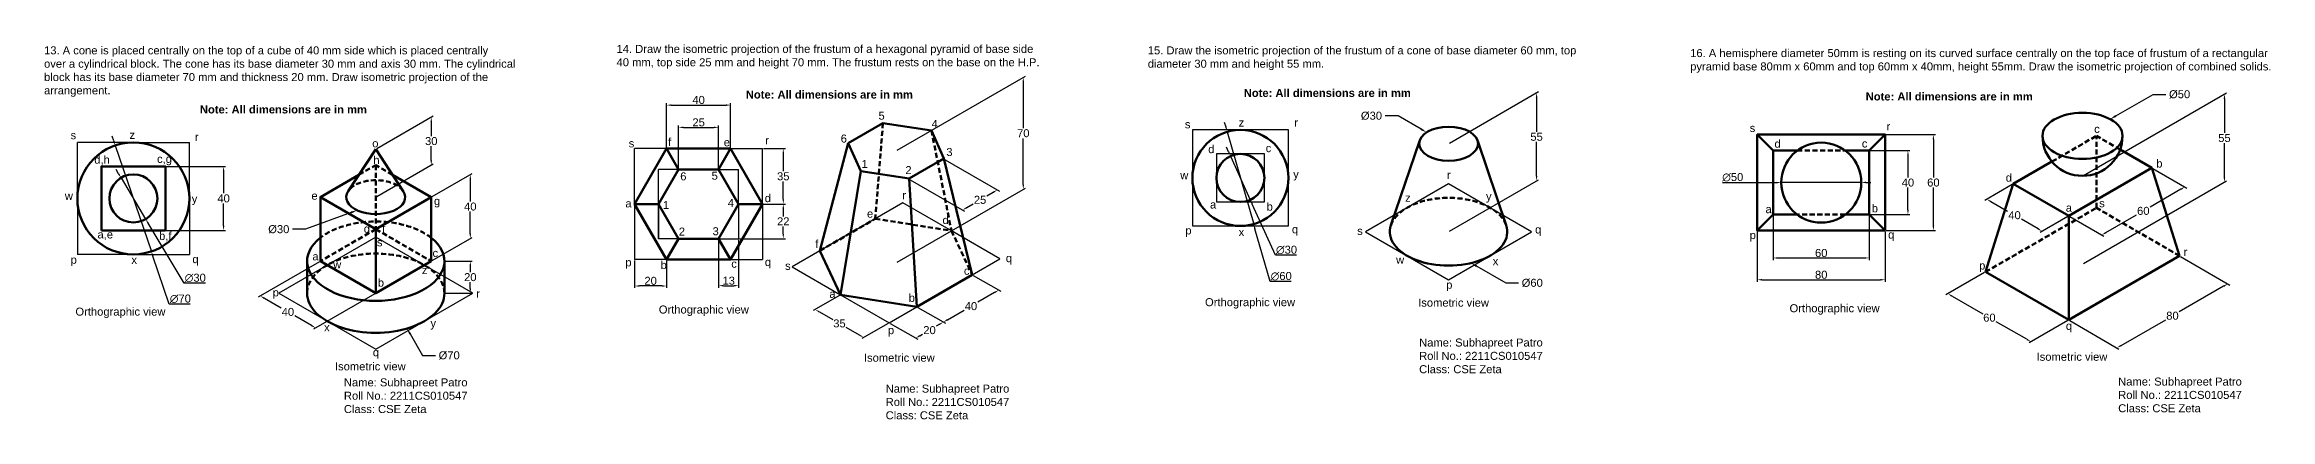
# Model space of a CAD drawing. Header units: millimetres. Extents: x 41 to 5475, y -81 to 189.
# Drawn here: x 4084 to 5475, y -46 to 189 of the extents above; entities that cross this region are included whole.
import ezdxf
from ezdxf import colors
from ezdxf.entities.mleader import LeaderData, LeaderLine
from ezdxf.math import Vec2, Vec3

# ---------------------------------------------------------------- set-up
doc = ezdxf.new("R2010")
doc.units = ezdxf.units.MM
doc.linetypes.add('HIDDEN2', pattern=[4.7625, 3.175, -1.5875])
doc.styles.get("Standard").update_dxf_attribs({"font": 'arial.ttf'})
doc.dimstyles.new('ISO-25', dxfattribs={"dimtxt": 5, "dimasz": 3, "dimexe": 1.25, "dimexo": 0.625, "dimtad": 1, "dimtih": 1, "dimtoh": 1, "dimdec": 0, "dimtxsty": 'Standard', "dimcen": 2.5, "dimadec": 0, "dimazin": 0, "dimtfac": 1, "dimtdec": 0, "dimtmove": 0, "dimatfit": 3, "dimfxl": 1, "dimarcsym": 0})

# ---------------------------------------------------------------- blocks, each defined once
blk = doc.blocks.new('*D85')
at = {"color": 0, "lineweight": -2, "transparency": 16777216}
for p, q in [((4159.8, 112.4), (4196.9, 112.4)), ((4195.6, 109.4), (4195.6, 95.6)), ((4195.6, 75.4), (4195.6, 89.2)), ((4159.8, 72.4), (4196.9, 72.4))]:
    blk.add_line(p, q, dxfattribs=at)
at = {"color": 0, "transparency": 16777216}
for points in [[(4195.1, 109.4), (4196.1, 109.4), (4195.6, 112.4)], [(4195.1, 75.4), (4196.1, 75.4), (4195.6, 72.4)]]:
    blk.add_solid(points, dxfattribs=at)
at = {"layer": 'Defpoints', "color": 0, "transparency": 16777216}
for p in [(4159.2, 112.4), (4159.2, 72.4), (4195.6, 72.4)]:
    blk.add_point(p, dxfattribs=at)
at = {"color": 0, "transparency": 16777216, "insert": (4195.6, 92.4), "char_height": 5, "attachment_point": 5}
blk.add_mtext('40', dxfattribs=at)
blk = doc.blocks.new('*D86')
at = {"color": 0, "lineweight": -2, "transparency": 16777216}
for p, q in [((4127, 128.4), (4126, 131.2)), ((4127.9, 125.5), (4150.5, 59.3)), ((4161.6, 26.4), (4151.4, 56.4)), ((4174.8, 26.4), (4161.6, 26.4))]:
    blk.add_line(p, q, dxfattribs=at)
at = {"color": 0, "transparency": 16777216}
for points in [[(4127.4, 128.5), (4126.5, 128.2), (4127.9, 125.5)], [(4151.9, 56.6), (4151, 56.3), (4150.5, 59.3)]]:
    blk.add_solid(points, dxfattribs=at)
at = {"layer": 'Defpoints', "color": 0, "transparency": 16777216}
for p in [(4127.9, 125.5), (4150.5, 59.3)]:
    blk.add_point(p, dxfattribs=at)
at = {"color": 0, "transparency": 16777216, "insert": (4168.6, 29.7), "char_height": 5, "attachment_point": 5}
blk.add_mtext('∅70', dxfattribs=at)
blk = doc.blocks.new('*D87')
at = {"color": 0, "lineweight": -2, "transparency": 16777216}
for p, q in [((4129.9, 107.8), (4128.4, 110.4)), ((4131.5, 105.3), (4146.9, 79.5)), ((4171, 39.4), (4148.5, 77)), ((4184.2, 39.4), (4171, 39.4))]:
    blk.add_line(p, q, dxfattribs=at)
at = {"color": 0, "transparency": 16777216}
for points in [[(4130.4, 108.1), (4129.5, 107.6), (4131.5, 105.3)], [(4148.9, 77.2), (4148, 76.7), (4146.9, 79.5)]]:
    blk.add_solid(points, dxfattribs=at)
at = {"layer": 'Defpoints', "color": 0, "transparency": 16777216}
for p in [(4131.5, 105.3), (4146.9, 79.5)]:
    blk.add_point(p, dxfattribs=at)
at = {"color": 0, "transparency": 16777216, "insert": (4177.9, 42.7), "char_height": 5, "attachment_point": 5}
blk.add_mtext('∅30', dxfattribs=at)
blk = doc.blocks.new('*D88')
at = {"color": 0, "lineweight": -2, "transparency": 16777216}
for p, q in [((4334.2, 53.2), (4351, 53.2)), ((4349.8, 50.2), (4349.8, 46.4)), ((4334.2, 33.2), (4351, 33.2)), ((4349.8, 36.2), (4349.8, 40.1))]:
    blk.add_line(p, q, dxfattribs=at)
at = {"color": 0, "transparency": 16777216}
for points in [[(4349.3, 50.2), (4350.3, 50.2), (4349.8, 53.2)], [(4349.3, 36.2), (4350.3, 36.2), (4349.8, 33.2)]]:
    blk.add_solid(points, dxfattribs=at)
at = {"layer": 'Defpoints', "color": 0, "transparency": 16777216}
for p in [(4333.6, 53.2), (4333.6, 33.2), (4349.8, 33.2)]:
    blk.add_point(p, dxfattribs=at)
at = {"color": 0, "transparency": 16777216, "insert": (4349.8, 43.2), "char_height": 5, "attachment_point": 5}
blk.add_mtext('20', dxfattribs=at)
blk = doc.blocks.new('*D89')
at = {"color": 0, "lineweight": -2, "transparency": 16777216}
for p, q in [((4326, 93.6), (4351, 108)), ((4349.8, 104.3), (4349.8, 90.5)), ((4349.8, 70.3), (4349.8, 84.2)), ((4326, 53.6), (4351, 68))]:
    blk.add_line(p, q, dxfattribs=at)
at = {"color": 0, "transparency": 16777216}
for points in [[(4349.3, 104.3), (4350.3, 104.3), (4349.8, 107.3)], [(4349.3, 70.3), (4350.3, 70.3), (4349.8, 67.3)]]:
    blk.add_solid(points, dxfattribs=at)
at = {"layer": 'Defpoints', "color": 0, "transparency": 16777216}
for p in [(4325.4, 93.2), (4349.8, 67.3), (4325.4, 53.2)]:
    blk.add_point(p, dxfattribs=at)
at = {"color": 0, "transparency": 16777216, "insert": (4349.8, 87.3), "char_height": 5, "attachment_point": 5}
blk.add_mtext('40', dxfattribs=at)
blk = doc.blocks.new('*D90')
at = {"color": 0, "lineweight": -2, "transparency": 16777216}
for p, q in [((4255.5, 52.9), (4217.2, 30.8)), ((4221.1, 30), (4231.5, 24)), ((4290.1, 32.9), (4251.9, 10.8)), ((4250.5, 13), (4240.1, 19))]:
    blk.add_line(p, q, dxfattribs=at)
at = {"color": 0, "transparency": 16777216}
for points in [[(4221.3, 30.5), (4220.8, 29.6), (4218.5, 31.5)], [(4250.8, 13.5), (4250.3, 12.6), (4253.1, 11.5)]]:
    blk.add_solid(points, dxfattribs=at)
at = {"layer": 'Defpoints', "color": 0, "transparency": 16777216}
for p in [(4256.1, 53.2), (4290.7, 33.2), (4253.1, 11.5)]:
    blk.add_point(p, dxfattribs=at)
at = {"color": 0, "transparency": 16777216, "insert": (4235.8, 21.5), "char_height": 5, "attachment_point": 5}
blk.add_mtext('40', dxfattribs=at)
blk = doc.blocks.new('*D91')
at = {"color": 0, "lineweight": -2, "transparency": 16777216}
for p, q in [((4291.3, 123.6), (4326.6, 144)), ((4325.4, 140.2), (4325.4, 131.4)), ((4291.3, 93.6), (4326.6, 114)), ((4325.4, 116.2), (4325.4, 125.1))]:
    blk.add_line(p, q, dxfattribs=at)
at = {"color": 0, "transparency": 16777216}
for points in [[(4324.9, 140.2), (4325.9, 140.2), (4325.4, 143.2)], [(4324.9, 116.2), (4325.9, 116.2), (4325.4, 113.2)]]:
    blk.add_solid(points, dxfattribs=at)
at = {"layer": 'Defpoints', "color": 0, "transparency": 16777216}
for p in [(4290.7, 123.2), (4325.4, 113.2), (4290.7, 93.2)]:
    blk.add_point(p, dxfattribs=at)
at = {"color": 0, "transparency": 16777216, "insert": (4325.4, 128.2), "char_height": 5, "attachment_point": 5}
blk.add_mtext('30', dxfattribs=at)
blk = doc.blocks.new('*D92')
at = {"color": 0, "lineweight": -2, "transparency": 16777216}
for p, q in [((4518.1, 88.9), (4546.7, 88.9)), ((4545.4, 85.9), (4545.4, 81.2)), ((4545.4, 70.2), (4545.4, 74.9)), ((4518.1, 67.2), (4546.7, 67.2))]:
    blk.add_line(p, q, dxfattribs=at)
at = {"color": 0, "transparency": 16777216}
for points in [[(4544.9, 85.9), (4545.9, 85.9), (4545.4, 88.9)], [(4544.9, 70.2), (4545.9, 70.2), (4545.4, 67.2)]]:
    blk.add_solid(points, dxfattribs=at)
at = {"layer": 'Defpoints', "color": 0, "transparency": 16777216}
for p in [(4517.5, 88.9), (4545.4, 88.9), (4517.5, 67.2)]:
    blk.add_point(p, dxfattribs=at)
at = {"color": 0, "transparency": 16777216, "insert": (4545.4, 78.1), "char_height": 5, "attachment_point": 5}
blk.add_mtext('22', dxfattribs=at)
blk = doc.blocks.new('*D93')
at = {"color": 0, "lineweight": -2, "transparency": 16777216}
for p, q in [((4480, 111.2), (4480, 138)), ((4483, 136.8), (4502, 136.8)), ((4505, 111.2), (4505, 138))]:
    blk.add_line(p, q, dxfattribs=at)
at = {"color": 0, "transparency": 16777216}
for points in [[(4483, 137.3), (4483, 136.3), (4480, 136.8)], [(4502, 137.3), (4502, 136.3), (4505, 136.8)]]:
    blk.add_solid(points, dxfattribs=at)
at = {"layer": 'Defpoints', "color": 0, "transparency": 16777216}
for p in [(4505, 136.8), (4480, 110.5), (4505, 110.5)]:
    blk.add_point(p, dxfattribs=at)
at = {"color": 0, "transparency": 16777216, "insert": (4492.5, 139.9), "char_height": 5, "attachment_point": 5}
blk.add_mtext('25', dxfattribs=at)
blk = doc.blocks.new('*D94')
at = {"color": 0, "lineweight": -2, "transparency": 16777216}
for p, q in [((4472.5, 124.1), (4472.5, 151.9)), ((4475.5, 150.7), (4509.5, 150.7)), ((4512.5, 124.1), (4512.5, 151.9))]:
    blk.add_line(p, q, dxfattribs=at)
at = {"color": 0, "transparency": 16777216}
for points in [[(4475.5, 151.2), (4475.5, 150.2), (4472.5, 150.7)], [(4509.5, 151.2), (4509.5, 150.2), (4512.5, 150.7)]]:
    blk.add_solid(points, dxfattribs=at)
at = {"layer": 'Defpoints', "color": 0, "transparency": 16777216}
for p in [(4512.5, 150.7), (4472.5, 123.5), (4512.5, 123.5)]:
    blk.add_point(p, dxfattribs=at)
at = {"color": 0, "transparency": 16777216, "insert": (4492.5, 153.9), "char_height": 5, "attachment_point": 5}
blk.add_mtext('40', dxfattribs=at)
blk = doc.blocks.new('*D95')
at = {"color": 0, "lineweight": -2, "transparency": 16777216}
for p, q in [((4505, 66.6), (4505, 36.6)), ((4517.5, 66.6), (4517.5, 36.6)), ((4508, 37.9), (4514.5, 37.9))]:
    blk.add_line(p, q, dxfattribs=at)
at = {"color": 0, "transparency": 16777216}
for points in [[(4508, 38.4), (4508, 37.4), (4505, 37.9)], [(4514.5, 38.4), (4514.5, 37.4), (4517.5, 37.9)]]:
    blk.add_solid(points, dxfattribs=at)
at = {"layer": 'Defpoints', "color": 0, "transparency": 16777216}
for p in [(4505, 67.2), (4517.5, 67.2), (4517.5, 37.9)]:
    blk.add_point(p, dxfattribs=at)
at = {"color": 0, "transparency": 16777216, "insert": (4511.3, 41), "char_height": 5, "attachment_point": 5}
blk.add_mtext('13', dxfattribs=at)
blk = doc.blocks.new('*D96')
at = {"color": 0, "lineweight": -2, "transparency": 16777216}
for p, q in [((4452.5, 53.6), (4452.5, 36.5)), ((4472.5, 53.6), (4472.5, 36.5)), ((4469.5, 37.7), (4455.5, 37.7))]:
    blk.add_line(p, q, dxfattribs=at)
at = {"color": 0, "transparency": 16777216}
for points in [[(4455.5, 38.2), (4455.5, 37.2), (4452.5, 37.7)], [(4469.5, 38.2), (4469.5, 37.2), (4472.5, 37.7)]]:
    blk.add_solid(points, dxfattribs=at)
at = {"layer": 'Defpoints', "color": 0, "transparency": 16777216}
for p in [(4452.5, 54.2), (4472.5, 54.2), (4452.5, 37.7)]:
    blk.add_point(p, dxfattribs=at)
at = {"color": 0, "transparency": 16777216, "insert": (4462.5, 40.9), "char_height": 5, "attachment_point": 5}
blk.add_mtext('20', dxfattribs=at)
blk = doc.blocks.new('*D97')
at = {"color": 0, "lineweight": -2, "transparency": 16777216}
for p, q in [((4533.1, 123.5), (4546.7, 123.5)), ((4545.4, 120.5), (4545.4, 109.4)), ((4545.4, 91.9), (4545.4, 103)), ((4533.1, 88.9), (4546.7, 88.9))]:
    blk.add_line(p, q, dxfattribs=at)
at = {"color": 0, "transparency": 16777216}
for points in [[(4544.9, 120.5), (4545.9, 120.5), (4545.4, 123.5)], [(4544.9, 91.9), (4545.9, 91.9), (4545.4, 88.9)]]:
    blk.add_solid(points, dxfattribs=at)
at = {"layer": 'Defpoints', "color": 0, "transparency": 16777216}
for p in [(4532.5, 123.5), (4545.4, 123.5), (4532.5, 88.9)]:
    blk.add_point(p, dxfattribs=at)
at = {"color": 0, "transparency": 16777216, "insert": (4545.4, 106.2), "char_height": 5, "attachment_point": 5}
blk.add_mtext('35', dxfattribs=at)
blk = doc.blocks.new('*D98')
at = {"color": 0, "lineweight": -2, "transparency": 16777216}
for p, q in [((4612.2, 14.3), (4629.4, 4.4)), ((4629.5, 24.3), (4646.7, 14.4)), ((4630.7, 6.6), (4632.5, 7.7)), ((4642.8, 13.6), (4641, 12.6))]:
    blk.add_line(p, q, dxfattribs=at)
at = {"color": 0, "transparency": 16777216}
for points in [[(4642.6, 14.1), (4643.1, 13.2), (4645.4, 15.1)], [(4630.5, 7.1), (4631, 6.2), (4628.1, 5.1)]]:
    blk.add_solid(points, dxfattribs=at)
at = {"layer": 'Defpoints', "color": 0, "transparency": 16777216}
for p in [(4611.6, 14.7), (4628.9, 24.7), (4645.4, 15.1)]:
    blk.add_point(p, dxfattribs=at)
at = {"color": 0, "transparency": 16777216, "insert": (4636.8, 10.1), "char_height": 5, "attachment_point": 5}
blk.add_mtext('20', dxfattribs=at)
blk = doc.blocks.new('*D99')
at = {"color": 0, "lineweight": -2, "transparency": 16777216}
for p, q in [((4664.1, 44.3), (4681.3, 34.4)), ((4677.5, 33.6), (4667, 27.6)), ((4629.5, 24.3), (4646.7, 14.4)), ((4648, 16.6), (4658.4, 22.6))]:
    blk.add_line(p, q, dxfattribs=at)
at = {"color": 0, "transparency": 16777216}
for points in [[(4677.2, 34.1), (4677.7, 33.2), (4680.1, 35.1)], [(4647.8, 17.1), (4648.3, 16.2), (4645.4, 15.1)]]:
    blk.add_solid(points, dxfattribs=at)
at = {"layer": 'Defpoints', "color": 0, "transparency": 16777216}
for p in [(4663.5, 44.7), (4680.1, 35.1), (4628.9, 24.7)]:
    blk.add_point(p, dxfattribs=at)
at = {"color": 0, "transparency": 16777216, "insert": (4662.7, 25.1), "char_height": 5, "attachment_point": 5}
blk.add_mtext('40', dxfattribs=at)
blk = doc.blocks.new('*D100')
at = {"color": 0, "lineweight": -2, "transparency": 16777216}
for p, q in [((4580.6, 31.8), (4564.1, 22.3)), ((4568, 21.5), (4576.3, 16.7)), ((4610.9, 14.3), (4594.4, 4.8)), ((4593.1, 7), (4584.8, 11.8))]:
    blk.add_line(p, q, dxfattribs=at)
at = {"color": 0, "transparency": 16777216}
for points in [[(4568.2, 21.9), (4567.7, 21.1), (4565.4, 23)], [(4593.3, 7.4), (4592.8, 6.6), (4595.7, 5.5)]]:
    blk.add_solid(points, dxfattribs=at)
at = {"layer": 'Defpoints', "color": 0, "transparency": 16777216}
for p in [(4581.2, 32.2), (4611.6, 14.7), (4595.7, 5.5)]:
    blk.add_point(p, dxfattribs=at)
at = {"color": 0, "transparency": 16777216, "insert": (4580.5, 14.3), "char_height": 5, "attachment_point": 5}
blk.add_mtext('35', dxfattribs=at)
blk = doc.blocks.new('*D101')
at = {"color": 0, "lineweight": -2, "transparency": 16777216}
for p, q in [((4646.5, 116.6), (4680.5, 97)), ((4624.8, 104.1), (4658.7, 84.5)), ((4660.1, 86.7), (4664.1, 89)), ((4676.6, 96.2), (4672.6, 93.9))]:
    blk.add_line(p, q, dxfattribs=at)
at = {"color": 0, "transparency": 16777216}
for points in [[(4676.4, 96.7), (4676.9, 95.8), (4679.2, 97.7)], [(4659.8, 87.1), (4660.3, 86.2), (4657.5, 85.2)]]:
    blk.add_solid(points, dxfattribs=at)
at = {"layer": 'Defpoints', "color": 0, "transparency": 16777216}
for p in [(4645.9, 117), (4624.1, 104.4), (4679.2, 97.7)]:
    blk.add_point(p, dxfattribs=at)
at = {"color": 0, "transparency": 16777216, "insert": (4668.4, 91.5), "char_height": 5, "attachment_point": 5}
blk.add_mtext('25', dxfattribs=at)
blk = doc.blocks.new('*D102')
at = {"color": 0, "lineweight": -2, "transparency": 16777216}
for p, q in [((4616.5, 122.5), (4696.7, 168.8)), ((4695.4, 165.1), (4695.4, 136.3)), ((4695.4, 101.1), (4695.4, 129.9)), ((4616.5, 52.5), (4696.7, 98.8))]:
    blk.add_line(p, q, dxfattribs=at)
at = {"color": 0, "transparency": 16777216}
for points in [[(4694.9, 165.1), (4695.9, 165.1), (4695.4, 168.1)], [(4694.9, 101.1), (4695.9, 101.1), (4695.4, 98.1)]]:
    blk.add_solid(points, dxfattribs=at)
at = {"layer": 'Defpoints', "color": 0, "transparency": 16777216}
for p in [(4695.4, 168.1), (4615.9, 122.2), (4615.9, 52.2)]:
    blk.add_point(p, dxfattribs=at)
at = {"color": 0, "transparency": 16777216, "insert": (4695.4, 133.1), "char_height": 5, "attachment_point": 5}
blk.add_mtext('70', dxfattribs=at)
blk = doc.blocks.new('*D103')
at = {"color": 0, "lineweight": -2, "transparency": 16777216}
for p, q in [((4822.1, 137), (4821.2, 139.8)), ((4822.9, 134.1), (4839.4, 76.4)), ((4849.7, 40.5), (4840.2, 73.5)), ((4862.9, 40.5), (4849.7, 40.5))]:
    blk.add_line(p, q, dxfattribs=at)
at = {"color": 0, "transparency": 16777216}
for points in [[(4822.5, 137.1), (4821.6, 136.8), (4822.9, 134.1)], [(4840.7, 73.6), (4839.7, 73.4), (4839.4, 76.4)]]:
    blk.add_solid(points, dxfattribs=at)
at = {"layer": 'Defpoints', "color": 0, "transparency": 16777216}
for p in [(4822.9, 134.1), (4839.4, 76.4)]:
    blk.add_point(p, dxfattribs=at)
at = {"color": 0, "transparency": 16777216, "insert": (4856.6, 43.8), "char_height": 5, "attachment_point": 5}
blk.add_mtext('∅60', dxfattribs=at)
blk = doc.blocks.new('*D104')
at = {"color": 0, "lineweight": -2, "transparency": 16777216}
for p, q in [((4823.7, 121.6), (4822.5, 124.4)), ((4825, 118.9), (4837.3, 91.6)), ((4853, 56.9), (4838.5, 88.8)), ((4866.2, 56.9), (4853, 56.9))]:
    blk.add_line(p, q, dxfattribs=at)
at = {"color": 0, "transparency": 16777216}
for points in [[(4824.2, 121.8), (4823.3, 121.4), (4825, 118.9)], [(4839, 89), (4838.1, 88.6), (4837.3, 91.6)]]:
    blk.add_solid(points, dxfattribs=at)
at = {"layer": 'Defpoints', "color": 0, "transparency": 16777216}
for p in [(4825, 118.9), (4837.3, 91.6)]:
    blk.add_point(p, dxfattribs=at)
at = {"color": 0, "transparency": 16777216, "insert": (4859.9, 60.2), "char_height": 5, "attachment_point": 5}
blk.add_mtext('∅30', dxfattribs=at)
blk = doc.blocks.new('*D105')
at = {"color": 0, "lineweight": -2, "transparency": 16777216}
for p, q in [((4961.8, 127), (5017.4, 159.1)), ((5016.2, 155.4), (5016.2, 134)), ((5016.2, 106.4), (5016.2, 127.7)), ((4961.8, 72), (5017.4, 104.1))]:
    blk.add_line(p, q, dxfattribs=at)
at = {"color": 0, "transparency": 16777216}
for points in [[(5015.7, 155.4), (5016.7, 155.4), (5016.2, 158.4)], [(5015.7, 106.4), (5016.7, 106.4), (5016.2, 103.4)]]:
    blk.add_solid(points, dxfattribs=at)
at = {"layer": 'Defpoints', "color": 0, "transparency": 16777216}
for p in [(4961.2, 126.6), (5016.2, 103.4), (4961.2, 71.6)]:
    blk.add_point(p, dxfattribs=at)
at = {"color": 0, "transparency": 16777216, "insert": (5016.2, 130.9), "char_height": 5, "attachment_point": 5}
blk.add_mtext('55', dxfattribs=at)
blk = doc.blocks.new('*D106')
at = {"color": 0, "lineweight": -2, "transparency": 16777216}
for p, q in [((5154.1, 71.7), (5154.1, 40.3)), ((5234.1, 71.7), (5234.1, 40.3)), ((5157.1, 41.6), (5231.1, 41.6))]:
    blk.add_line(p, q, dxfattribs=at)
at = {"color": 0, "transparency": 16777216}
for points in [[(5157.1, 42.1), (5157.1, 41.1), (5154.1, 41.6)], [(5231.1, 42.1), (5231.1, 41.1), (5234.1, 41.6)]]:
    blk.add_solid(points, dxfattribs=at)
at = {"layer": 'Defpoints', "color": 0, "transparency": 16777216}
for p in [(5154.1, 72.3), (5234.1, 72.3), (5234.1, 41.6)]:
    blk.add_point(p, dxfattribs=at)
at = {"color": 0, "transparency": 16777216, "insert": (5194.1, 44.7), "char_height": 5, "attachment_point": 5}
blk.add_mtext('80', dxfattribs=at)
blk = doc.blocks.new('*D107')
at = {"color": 0, "lineweight": -2, "transparency": 16777216}
for p, q in [((5164.1, 81.7), (5164.1, 53.9)), ((5224.1, 81.7), (5224.1, 53.9)), ((5167.1, 55.2), (5221.1, 55.2))]:
    blk.add_line(p, q, dxfattribs=at)
at = {"color": 0, "transparency": 16777216}
for points in [[(5167.1, 55.7), (5167.1, 54.7), (5164.1, 55.2)], [(5221.1, 55.7), (5221.1, 54.7), (5224.1, 55.2)]]:
    blk.add_solid(points, dxfattribs=at)
at = {"layer": 'Defpoints', "color": 0, "transparency": 16777216}
for p in [(5164.1, 82.3), (5224.1, 82.3), (5224.1, 55.2)]:
    blk.add_point(p, dxfattribs=at)
at = {"color": 0, "transparency": 16777216, "insert": (5194.1, 58.3), "char_height": 5, "attachment_point": 5}
blk.add_mtext('60', dxfattribs=at)
blk = doc.blocks.new('*D108')
at = {"color": 0, "lineweight": -2, "transparency": 16777216}
for p, q in [((5224.7, 122.3), (5249.5, 122.3)), ((5248.3, 119.3), (5248.3, 105.5)), ((5248.3, 85.3), (5248.3, 99.2)), ((5224.7, 82.3), (5249.5, 82.3))]:
    blk.add_line(p, q, dxfattribs=at)
at = {"color": 0, "transparency": 16777216}
for points in [[(5247.8, 119.3), (5248.8, 119.3), (5248.3, 122.3)], [(5247.8, 85.3), (5248.8, 85.3), (5248.3, 82.3)]]:
    blk.add_solid(points, dxfattribs=at)
at = {"layer": 'Defpoints', "color": 0, "transparency": 16777216}
for p in [(5224.1, 122.3), (5224.1, 82.3), (5248.3, 82.3)]:
    blk.add_point(p, dxfattribs=at)
at = {"color": 0, "transparency": 16777216, "insert": (5248.3, 102.3), "char_height": 5, "attachment_point": 5}
blk.add_mtext('40', dxfattribs=at)
blk = doc.blocks.new('*D109')
at = {"color": 0, "lineweight": -2, "transparency": 16777216}
for p, q in [((5234.7, 132.3), (5265.5, 132.3)), ((5264.2, 129.3), (5264.2, 105.5)), ((5264.2, 75.3), (5264.2, 99.2)), ((5234.7, 72.3), (5265.5, 72.3))]:
    blk.add_line(p, q, dxfattribs=at)
at = {"color": 0, "transparency": 16777216}
for points in [[(5263.7, 129.3), (5264.7, 129.3), (5264.2, 132.3)], [(5263.7, 75.3), (5264.7, 75.3), (5264.2, 72.3)]]:
    blk.add_solid(points, dxfattribs=at)
at = {"layer": 'Defpoints', "color": 0, "transparency": 16777216}
for p in [(5234.1, 132.3), (5234.1, 72.3), (5264.2, 72.3)]:
    blk.add_point(p, dxfattribs=at)
at = {"color": 0, "transparency": 16777216, "insert": (5264.2, 102.3), "char_height": 5, "attachment_point": 5}
blk.add_mtext('60', dxfattribs=at)
blk = doc.blocks.new('*D110')
at = {"color": 0, "lineweight": -2, "transparency": 16777216}
for p, q in [((5132.5, 102.3), (5145.7, 102.3)), ((5145.7, 102.3), (5166.1, 102.3)), ((5219.1, 102.4), (5169.1, 102.3)), ((5222.1, 102.4), (5225.1, 102.4))]:
    blk.add_line(p, q, dxfattribs=at)
at = {"color": 0, "transparency": 16777216}
for points in [[(5166.1, 102.8), (5166.1, 101.8), (5169.1, 102.3)], [(5222.1, 102.9), (5222.1, 101.9), (5219.1, 102.4)]]:
    blk.add_solid(points, dxfattribs=at)
at = {"layer": 'Defpoints', "color": 0, "transparency": 16777216}
for p in [(5169.1, 102.3), (5219.1, 102.4)]:
    blk.add_point(p, dxfattribs=at)
at = {"color": 0, "transparency": 16777216, "insert": (5138.8, 105.6), "char_height": 5, "attachment_point": 5}
blk.add_mtext('∅50', dxfattribs=at)
blk = doc.blocks.new('*D111')
at = {"color": 0, "lineweight": -2, "transparency": 16777216}
for p, q in [((5418.7, 56.1), (5449.5, 38.3)), ((5445.6, 37.6), (5417.8, 21.5)), ((5349.4, 16.1), (5380.2, -1.7)), ((5381.5, 0.6), (5409.4, 16.6))]:
    blk.add_line(p, q, dxfattribs=at)
at = {"color": 0, "transparency": 16777216}
for points in [[(5445.4, 38), (5445.9, 37.1), (5448.2, 39.1)], [(5381.3, 1), (5381.8, 0.1), (5378.9, -0.9)]]:
    blk.add_solid(points, dxfattribs=at)
at = {"layer": 'Defpoints', "color": 0, "transparency": 16777216}
for p in [(5418.1, 56.5), (5448.2, 39.1), (5348.8, 16.5)]:
    blk.add_point(p, dxfattribs=at)
at = {"color": 0, "transparency": 16777216, "insert": (5413.6, 19.1), "char_height": 5, "attachment_point": 5}
blk.add_mtext('80', dxfattribs=at)
blk = doc.blocks.new('*D112')
at = {"color": 0, "lineweight": -2, "transparency": 16777216}
for p, q in [((5296.2, 46.1), (5272, 32.1)), ((5275.9, 31.4), (5295, 20.3)), ((5322.6, 4.4), (5303.5, 15.4)), ((5348.2, 16.1), (5324, 2.1))]:
    blk.add_line(p, q, dxfattribs=at)
at = {"color": 0, "transparency": 16777216}
for points in [[(5276.1, 31.8), (5275.6, 30.9), (5273.3, 32.9)], [(5322.9, 4.8), (5322.4, 3.9), (5325.2, 2.9)]]:
    blk.add_solid(points, dxfattribs=at)
at = {"layer": 'Defpoints', "color": 0, "transparency": 16777216}
for p in [(5296.8, 46.5), (5273.3, 32.9), (5348.8, 16.5)]:
    blk.add_point(p, dxfattribs=at)
at = {"color": 0, "transparency": 16777216, "insert": (5299.2, 17.9), "char_height": 5, "attachment_point": 5}
blk.add_mtext('60', dxfattribs=at)
blk = doc.blocks.new('*D113')
at = {"color": 0, "lineweight": -2, "transparency": 16777216}
for p, q in [((5418.8, 98.1), (5399.6, 87)), ((5401.4, 111.1), (5422.6, 98.8)), ((5349.4, 81.1), (5370.7, 68.8)), ((5372, 71.1), (5391.2, 82.1))]:
    blk.add_line(p, q, dxfattribs=at)
at = {"color": 0, "transparency": 16777216}
for points in [[(5418.5, 98.5), (5419, 97.6), (5421.4, 99.6)], [(5371.8, 71.5), (5372.3, 70.6), (5369.4, 69.6)]]:
    blk.add_solid(points, dxfattribs=at)
at = {"layer": 'Defpoints', "color": 0, "transparency": 16777216}
for p in [(5400.7, 111.5), (5421.4, 99.6), (5348.8, 81.5)]:
    blk.add_point(p, dxfattribs=at)
at = {"color": 0, "transparency": 16777216, "insert": (5395.4, 84.6), "char_height": 5, "attachment_point": 5}
blk.add_mtext('60', dxfattribs=at)
blk = doc.blocks.new('*D114')
at = {"color": 0, "lineweight": -2, "transparency": 16777216}
for p, q in [((5313.5, 101.1), (5296.3, 91.2)), ((5300.2, 90.4), (5310.6, 84.4)), ((5329.6, 73.4), (5319.2, 79.4)), ((5348.2, 81.1), (5331, 71.2))]:
    blk.add_line(p, q, dxfattribs=at)
at = {"color": 0, "transparency": 16777216}
for points in [[(5300.4, 90.8), (5299.9, 90), (5297.6, 91.9)], [(5329.9, 73.8), (5329.4, 73), (5332.2, 71.9)]]:
    blk.add_solid(points, dxfattribs=at)
at = {"layer": 'Defpoints', "color": 0, "transparency": 16777216}
for p in [(5314.1, 101.5), (5297.6, 91.9), (5348.8, 81.5)]:
    blk.add_point(p, dxfattribs=at)
at = {"color": 0, "transparency": 16777216, "insert": (5314.9, 81.9), "char_height": 5, "attachment_point": 5}
blk.add_mtext('40', dxfattribs=at)
blk = doc.blocks.new('*D115')
at = {"color": 0, "lineweight": -2, "transparency": 16777216}
for p, q in [((5358.1, 106.8), (5447.3, 158.3)), ((5446.1, 154.6), (5446.1, 133.3)), ((5446.1, 105.6), (5446.1, 127)), ((5358.1, 51.8), (5447.3, 103.3))]:
    blk.add_line(p, q, dxfattribs=at)
at = {"color": 0, "transparency": 16777216}
for points in [[(5445.6, 154.6), (5446.6, 154.6), (5446.1, 157.6)], [(5445.6, 105.6), (5446.6, 105.6), (5446.1, 102.6)]]:
    blk.add_solid(points, dxfattribs=at)
at = {"layer": 'Defpoints', "color": 0, "transparency": 16777216}
for p in [(5357.4, 106.5), (5446.1, 102.6), (5357.4, 51.5)]:
    blk.add_point(p, dxfattribs=at)
at = {"color": 0, "transparency": 16777216, "insert": (5446.1, 130.1), "char_height": 5, "attachment_point": 5}
blk.add_mtext('55', dxfattribs=at)

msp = doc.modelspace()

# ---------------------------------------------------------------- linework, layer by layer
at = {"lineweight": 53}
for p, q in [((4586, 126.9), (4607.7, 139.4)), ((4607.7, 139.4), (4638, 134.9)), ((4586, 126.9), (4568.3, 59.7)), ((4593.8, 109.4), (4586, 126.9)), ((4638, 134.9), (4645.8, 117.4)), ((4943, 128.1), (4925.1, 75.7)), ((4979.4, 128.1), (4997.2, 75.7)), ((5164.1, 122.3), (5154.1, 132.3)), ((5224.1, 122.3), (5234.1, 132.3)), ((5332.5, 131.5), (5332.4, 131.5)), ((5382.4, 131.5), (5382.4, 131.5)), ((4290.7, 123.2), (4273.5, 97)), ((4290.7, 123.2), (4307.9, 97)), ((4480, 110.5), (4472.5, 123.5)), ((4505, 110.5), (4512.5, 123.5)), ((4645.8, 117.4), (4624.1, 104.9)), ((4645.8, 117.4), (4663.5, 44.7)), ((5338.3, 115.4), (5314.1, 101.5)), ((5348.8, 81.5), (5400.7, 111.5)), ((5400.7, 111.5), (5380.9, 122.9)), ((5400.7, 111.5), (5418.1, 56.5)), ((4593.8, 109.4), (4581.2, 32.2)), ((4624.1, 104.9), (4593.8, 109.4)), ((4624.1, 104.9), (4628.9, 24.7)), ((5314.1, 101.5), (5296.8, 46.5)), ((5314.1, 101.5), (5348.8, 81.5)), ((4256.1, 93.2), (4256.1, 53.2)), ((4325.4, 93.2), (4325.4, 53.2)), ((4467.5, 88.9), (4452.5, 88.9)), ((4517.5, 88.9), (4532.5, 88.9)), ((4290.7, 73.2), (4290.7, 33.2)), ((5164.1, 82.3), (5154.1, 72.3)), ((5224.1, 82.3), (5234.1, 72.3)), ((5348.8, 81.5), (5348.8, 16.5)), ((4480, 67.2), (4472.5, 54.2)), ((4505, 67.2), (4512.5, 54.2)), ((4581.2, 32.2), (4568.3, 59.7)), ((5348.8, 16.5), (5418.1, 56.5)), ((4247.9, 53.2), (4247.9, 33.2)), ((4333.6, 53.2), (4333.6, 33.2)), ((4663.5, 44.7), (4628.9, 24.7)), ((5296.8, 46.5), (5348.8, 16.5)), ((4628.9, 24.7), (4581.2, 32.2))]:
    msp.add_line(p, q, dxfattribs=at)
at = {"linetype": 'HIDDEN2', "lineweight": 53}
for p, q in [((4607.7, 139.4), (4602.9, 79.7)), ((4638, 134.9), (4650.5, 72.2)), ((5338.3, 115.4), (5366.1, 131.5)), ((5380.9, 122.9), (5366.1, 131.5)), ((5366.1, 86.5), (5366.1, 131.5)), ((4280.2, 107.2), (4290.7, 113.2)), ((4301.2, 107.2), (4290.7, 113.2)), ((4290.7, 113.2), (4290.7, 73.2)), ((5179.1, 122.3), (5209.1, 122.3)), ((5296.8, 46.5), (5366.1, 86.5)), ((5418.1, 56.5), (5366.1, 86.5)), ((4290.7, 73.2), (4256.1, 53.2)), ((4290.7, 73.2), (4325.4, 53.2)), ((4568.3, 59.7), (4602.9, 79.7)), ((4602.9, 79.7), (4650.5, 72.2)), ((4650.5, 72.2), (4663.5, 44.7)), ((5209.1, 82.3), (5179.1, 82.3))]:
    msp.add_line(p, q, dxfattribs=at)
for p, q in [((4104.2, 92.4), (4104.2, 127.4)), ((4139.2, 127.4), (4104.2, 127.4)), ((4139.2, 127.4), (4174.2, 127.4)), ((4174.2, 92.4), (4174.2, 127.4)), ((4472.5, 123.5), (4452.5, 123.5)), ((4452.5, 88.9), (4452.5, 123.5)), ((4512.5, 123.5), (4532.5, 123.5)), ((4532.5, 88.9), (4532.5, 123.5)), ((4467.5, 88.9), (4467.5, 110.5)), ((4480, 110.5), (4467.5, 110.5)), ((4505, 110.5), (4517.5, 110.5)), ((4517.5, 88.9), (4517.5, 110.5)), ((4104.2, 92.4), (4104.2, 57.4)), ((4174.2, 92.4), (4174.2, 57.4)), ((4452.5, 88.9), (4452.5, 54.2)), ((4467.5, 88.9), (4467.5, 67.2)), ((4467.5, 67.2), (4467.5, 88.9)), ((4517.5, 88.9), (4517.5, 67.2)), ((4532.5, 88.9), (4532.5, 54.2)), ((4139.2, 57.4), (4104.2, 57.4)), ((4139.2, 57.4), (4174.2, 57.4)), ((4480, 67.2), (4467.5, 67.2)), ((4505, 67.2), (4517.5, 67.2)), ((4472.5, 54.2), (4452.5, 54.2)), ((4512.5, 54.2), (4532.5, 54.2))]:
    msp.add_line(p, q)
msp.add_lwpolyline([(4623.7, 105), (4645.9, 117), (4638, 134.9), (4607.7, 139.4), (4586, 126.9), (4593.8, 109.4), (4624.1, 104.9)])
for points in [[(4801.1, 75.2), (4861.1, 75.2), (4861.1, 135.2), (4801.1, 135.2)], [(4816.1, 90.2), (4846.1, 90.2), (4846.1, 120.2), (4816.1, 120.2)], [(4961.2, 41.6), (5013.1, 71.6), (4961.2, 101.6), (4909.2, 71.6)], [(4611.6, 14.7), (4628.9, 24.7), (4663.5, 44.7), (4680.8, 54.7), (4650.5, 72.2), (4620.2, 89.7), (4602.9, 79.7), (4568.3, 59.7), (4550.9, 49.7), (4581.2, 32.2)], [(4290.7, -1.8), (4351.3, 33.2), (4290.7, 68.2), (4230.1, 33.2)]]:
    msp.add_lwpolyline(points, close=True)
at = {"lineweight": 53}
for points in [[(5234.1, 72.3), (5154.1, 72.3), (5154.1, 132.3), (5234.1, 132.3)], [(4119.2, 72.4), (4159.2, 72.4), (4159.2, 112.4), (4119.2, 112.4)], [(4472.5, 54.2), (4512.5, 54.2), (4532.5, 88.9), (4512.5, 123.5), (4472.5, 123.5), (4452.5, 88.9)], [(4480, 67.2), (4505, 67.2), (4517.5, 88.9), (4505, 110.5), (4480, 110.5), (4467.5, 88.9)]]:
    msp.add_lwpolyline(points, close=True, dxfattribs=at)
for points in [[(5179.1, 82.3), (5164.1, 82.3), (5164.1, 122.3), (5179.1, 122.3)], [(5209.1, 122.3), (5224.1, 122.3), (5224.1, 82.3), (5209.1, 82.3)], [(4280.2, 107.2), (4256.1, 93.2), (4290.7, 73.2), (4325.4, 93.2), (4301.2, 107.2)], [(4256.1, 53.2), (4290.7, 33.2), (4325.4, 53.2)]]:
    msp.add_lwpolyline(points, dxfattribs=at)
for centre, radius in [((4139.2, 92.4), 35), ((4831.1, 105.2), 30), ((5194.1, 102.3), 25), ((4831.1, 105.2), 15), ((4139.2, 92.4), 15)]:
    msp.add_circle(centre, radius, dxfattribs=at)
msp.add_arc((5357.4, 131.5), 25, 180, 0, dxfattribs=at)
for centre, major_axis in [((5357.4, 131.5), (-25, 0)), ((4961.2, 126.6), (-18.4, 0))]:
    msp.add_ellipse(centre, major_axis=major_axis, ratio=0.57735, dxfattribs=at)
at = {"linetype": 'HIDDEN2', "lineweight": 53}
for centre, major_axis, start_param, end_param in [((4290.7, 93.2), (-18.4, 0), 3.50296, 5.921818), ((4961.2, 71.6), (-36.7, 0), 3.335926, 6.088852), ((4290.7, 53.2), (-42.9, 0), 3.771432, 5.653346), ((4290.7, 33.2), (-42.9, 0), 3.141593, 6.283185)]:
    msp.add_ellipse(centre, major_axis=major_axis, ratio=0.57735, start_param=start_param, end_param=end_param, dxfattribs=at)
at = {"lineweight": 53}
for centre, major_axis, start_param, end_param in [((4290.7, 93.2), (-18.4, 0), 5.921818, 9.786145), ((4961.2, 71.6), (-36.7, 0), 6.088852, 9.619111), ((4290.7, 53.2), (-42.9, 0), 5.653346, 10.054617), ((4290.7, 33.2), (-42.9, 0), 6.283185, 9.424778)]:
    msp.add_ellipse(centre, major_axis=major_axis, ratio=0.57735, start_param=start_param, end_param=end_param, dxfattribs=at)

# ---------------------------------------------------------------- texts
at = {"char_height": 5, "attachment_point": 1}
for s, width, heights, insert in [('13. A cone is placed centrally on the top of a cube of 40 mm side which is placed centrally \\Pover a cylindrical block. The cone has its base diameter 30 mm and axis 30 mm. The cylindrical \\Pblock has its base diameter 70 mm and thickness 20 mm. Draw isometric projection of the \\Parrangement.', 387.684, [0], (4083.4, 187.4)), ('14. Draw the isometric projection of the frustum of a hexagonal pyramid of base side 40 mm, top side 25 mm and height 70 mm. The frustum rests on the base on the H.P.', 268.738, [0], (4441.2, 188.3)), ('15. Draw the isometric projection of the frustum of a cone of base diameter 60 mm, top \\Pdiameter 30 mm and height 55 mm.', 310.897, [0], (4773.2, 187.4)), ('16. A hemisphere diameter 50mm is resting on its curved surface centrally on the top face of frustum of a rectangular pyramid base 80mm x 60mm and top 60mm x 40mm, height 55mm. Draw the isometric projection of combined solids.', 362.748, [0], (5112.2, 185.7)), ('{\\fArial|b1|i0|c0|p34;Note: All dimensions are in mm}', 120.575, [0], (4522, 159.8)), ('{\\fArial|b1|i0|c0|p34;Note: All dimensions are in mm}', 120.575, [0], (4833.2, 160.8)), ('{\\fArial|b1|i0|c0|p34;Note: All dimensions are in mm}', 120.575, [0], (5221.9, 158.6)), ('{\\fArial|b1|i0|c0|p34;Note: All dimensions are in mm}', 120.575, [0], (4180.8, 150.5)), ('5', 4.3, [0], (4604.9, 146.6)), ('4', 4.061, [0], (4638.1, 141.5)), ('s', 3.549, [0], (4796.4, 141.2)), ('z', 11.857, [0], (4830, 142.3)), ('r', 6.256, [0], (4864.8, 142.3)), ('s', 3.549, [0], (4100, 134.4)), ('z', 11.857, [0], (4136.8, 134.6)), ('r', 6.256, [0], (4177.7, 133.3)), ('o', 3.278, [0], (4288.5, 129.3)), ('s', 3.549, [0], (4448.8, 129.3)), ('f', 3.924, [0], (4473.4, 130.2)), ('e', 7.441, [0], (4508.2, 130)), ('r', 6.256, [0], (4534.1, 131.2)), ('6', 7.107, [0], (4581.3, 132.3)), ('d', 6.837, [0], (4811, 125.7)), ('s', 3.549, [0], (5149.4, 138.9)), ('d', 6.837, [0], (5164.9, 129.1)), ('c', 11.985, [0], (5219.5, 129.2)), ('r', 6.256, [0], (5234.9, 139.9)), ('c', 11.985, [0], (5364.7, 138.3)), ('d,h', 6.837, [0], (4114.8, 119.1)), ('c,g', 11.985, [0], (4154, 119.6)), ('h', 3.197, [0], (4289.2, 118.9)), ('1', 4.853, [0], (4594.3, 116.4)), ('2', 4.718, [0], (4621.7, 112.6)), ('3', 4.24, [0], (4647.3, 123.9)), ('c', 11.985, [0], (4846.9, 126.3)), ('b', 6.265, [0], (5403.5, 116.7)), ('6', 7.107, [0], (4481, 108.7)), ('5', 4.3, [0], (4500.6, 109.1)), ('w', 5.845, [0], (4793.5, 109.4)), ('y', 11.33, [0], (4864.1, 110.1)), ('r', 6.256, [0], (4960.2, 109.6)), ('d', 6.837, [0], (5309.4, 107.9)), ('w', 5.845, [0], (4096.4, 96.5)), ('y', 11.33, [0], (4175.7, 94.7)), ('e', 3.729, [0], (4250.5, 96.6)), ('g', 7.526, [6.47], (4327.1, 93.3)), ('a', 3.29, [0], (4446.7, 91.8)), ('1', 4.853, [0], (4470.2, 90.8)), ('4', 4.061, [0], (4510.7, 92.1)), ('d', 6.837, [0], (4533.8, 95.1)), ('e', 7.441, [0], (4597.7, 85.4)), ('r', 6.256, [0], (4619.8, 96.9)), ('a', 3.29, [0], (4812.1, 91.1)), ('b', 6.265, [0], (4847.5, 89.8)), ('z', 11.857, [0], (4934, 95.3)), ('y', 11.33, [0], (4984.6, 96.3)), ('a', 3.29, [0], (5159.3, 88.2)), ('b', 6.265, [0], (5225.7, 88.7)), ('a', 3.29, [0], (5346.9, 89.1)), ('s', 3.549, [0], (5367.8, 91.9)), ('a,e', 3.29, [0], (4116.8, 72.4)), ('b,f', 6.265, [0], (4155.3, 71.5)), ('d', 4.243, [0], (4283.2, 76)), ('f', 3.655, [0], (4294.7, 76.1)), ('2', 4.718, [0], (4480.1, 74.2)), ('3', 4.24, [0], (4501.2, 74.4)), ('d', 6.837, [0], (4644.9, 81.4)), ('p', 7.581, [0], (4796.7, 74.9)), ('x', 8.356, [0], (4830, 73.9)), ('q', 7.581, [0], (4863.3, 75.6)), ('s', 3.549, [0], (4904.1, 74.6)), ('q', 7.581, [0], (5015.3, 75.5)), ('p', 7.581, [0], (5149.4, 72)), ('q', 7.581, [0], (5235.9, 72.3)), ('q', 7.581, [0], (4176.1, 57)), ('a', 3.633, [0], (4251.1, 58.7)), ('s', 3.549, [0], (4291.4, 67.5)), ('c', 4.31, [0], (4326.2, 60.8)), ('f', 3.924, [0], (4565.4, 66.5)), ('q', 7.581, [0], (4684.5, 57.6)), ('r', 6.256, [0], (5420.6, 61.5)), ('p', 7.581, [0], (4100, 56.6)), ('x', 8.356, [0], (4138, 56.5)), ('w', 5.845, [0], (4264.1, 53.7)), ('b', 1.072, [0], (4292, 42.3)), ('z', 11.857, [0], (4319.5, 50.2)), ('p', 7.581, [0], (4446.7, 55)), ('b', 6.265, [0], (4468.7, 53.3)), ('c', 11.985, [0], (4512.9, 54.1)), ('q', 7.581, [0], (4533.9, 55.2)), ('s', 3.549, [0], (4546.5, 52.8)), ('c', 11.985, [0], (4658.3, 49.7)), ('w', 5.845, [0], (4928.4, 56.6)), ('x', 8.356, [0], (4988.8, 55.7)), ('p', 7.581, [0], (5292.8, 53)), ('p', 7.581, [0], (4226.3, 36.2)), ('r', 6.256, [0], (4353.5, 35.5)), ('a', 3.29, [0], (4574.2, 35.3)), ('b', 6.265, [0], (4623.8, 32.8)), ('Orthographic view', 63.022, [0], (4809, 30.1)), ('Isometric view', 91.395, [0], (4942.2, 29.8)), ('p', 7.581, [0], (4959.7, 41)), ('Orthographic view', 63.022, [0], (4103, 24.2)), ('y', 11.33, [0], (4324.9, 17)), ('Orthographic view', 63.022, [0], (4467.6, 25.5)), ('Orthographic view', 63.022, [0], (5174.3, 26.3)), ('q', 7.581, [0], (5347, 15.3)), ('x', 8.356, [0], (4258.4, 14.4)), ('p', 7.581, [0], (4610.8, 12.6)), ('Name: Subhapreet Patro\\PRoll No.: 2211CS010547\\PClass: CSE Zeta', 99.9, [0], (4942.8, 4.9)), ('Isometric view', 91.395, [0], (4265.2, -10)), ('q', 7.581, [0], (4288.9, -1.2)), ('Isometric view', 91.395, [0], (4595.8, -4.6)), ('Isometric view', 91.395, [0], (5328.7, -4)), ('Name: Subhapreet Patro\\PRoll No.: 2211CS010547\\PClass: CSE Zeta', 99.9, [0], (4270.8, -20)), ('Name: Subhapreet Patro\\PRoll No.: 2211CS010547\\PClass: CSE Zeta', 99.9, [0], (4609.4, -23.9)), ('Name: Subhapreet Patro\\PRoll No.: 2211CS010547\\PClass: CSE Zeta', 99.9, [0], (5379.7, -19.5))]:
    msp.add_mtext_dynamic_manual_height_columns(s, width=width, gutter_width=25, heights=heights, dxfattribs=dict(at, insert=insert))

# ---------------------------------------------------------------- dimensions: what is measured, and where the dimension line sits
for p1, p2, distance, picture, middle in [((4615.9, 52.2), (4615.9, 122.2), -79.5, '*D102', (4695.4, 133.1)), ((4472.5, 123.5), (4512.5, 123.5), 27.2, '*D94', (4492.5, 153.9)), ((4961.2, 126.6), (4961.2, 71.6), 55, '*D105', (5016.2, 130.9)), ((5357.4, 106.5), (5357.4, 51.5), 88.6, '*D115', (5446.1, 130.1)), ((4290.7, 123.2), (4290.7, 93.2), 34.6, '*D91', (4325.4, 128.2)), ((4480, 110.5), (4505, 110.5), 26.2, '*D93', (4492.5, 139.9)), ((5234.1, 132.3), (5234.1, 72.3), 30.2, '*D109', (5264.2, 102.3)), ((4159.2, 112.4), (4159.2, 72.4), 36.4, '*D85', (4195.6, 92.4)), ((4532.5, 88.9), (4532.5, 123.5), -12.9, '*D97', (4545.4, 106.2)), ((4624.1, 104.4), (4645.9, 117), -33.4, '*D101', (4668.4, 91.5)), ((5224.1, 122.3), (5224.1, 82.3), 24.2, '*D108', (5248.3, 102.3)), ((5348.8, 81.5), (5400.7, 111.5), -20.6, '*D113', (5395.4, 84.6)), ((4325.4, 93.2), (4325.4, 53.2), 24.4, '*D89', (4349.8, 87.3)), ((5348.8, 81.5), (5314.1, 101.5), 16.6, '*D114', (5314.9, 81.9)), ((4517.5, 67.2), (4517.5, 88.9), -27.9, '*D92', (4545.4, 78.1)), ((5154.1, 72.3), (5234.1, 72.3), -30.8, '*D106', (5194.1, 44.7)), ((5164.1, 82.3), (5224.1, 82.3), -27.2, '*D107', (5194.1, 58.3)), ((4505.0190117, 67.2257838), (4517.5190117, 67.2257838), -29.3653162, '*D95', (4511.2690117, 41.0400378)), ((5348.8, 16.5), (5418.1, 56.5), -30.1, '*D111', (5413.6, 19.1)), ((4256.1, 53.2), (4290.7, 33.2), -37.6, '*D90', (4235.8, 21.5)), ((4333.6, 53.2), (4333.6, 33.2), 16.2, '*D88', (4349.8, 43.2)), ((4472.5, 54.2), (4452.5, 54.2), 16.5, '*D96', (4462.5, 40.9)), ((4628.9, 24.7), (4663.5, 44.7), -16.5, '*D99', (4662.7, 25.1)), ((5348.8, 16.5), (5296.8, 46.5), 23.6, '*D112', (5299.2, 17.9)), ((4581.2, 32.2), (4611.6, 14.7), -15.9, '*D100', (4580.5, 14.3)), ((4611.6, 14.7), (4628.9, 24.7), -16.5, '*D98', (4636.8, 10.1))]:
    dim = msp.add_aligned_dim(p1=p1, p2=p2, distance=distance, dimstyle='ISO-25')
    dim.commit()
    dim.dimension.update_dxf_attribs({"geometry": picture, "text_midpoint": middle})
for p1, p2, picture, middle in [((4822.9, 134.1), (4839.4, 76.4), '*D103', (4856.6, 40.5)), ((4127.9, 125.5), (4150.5, 59.3), '*D86', (4168.6, 26.4)), ((4825, 118.9), (4837.3, 91.6), '*D104', (4859.9, 56.9)), ((4131.5, 105.3), (4146.9, 79.5), '*D87', (4177.9, 39.4)), ((5219.1, 102.4), (5169.1, 102.3), '*D110', (5145.7, 102.3))]:
    dim = msp.add_diameter_dim_2p(p1=p1, p2=p2, dimstyle='ISO-25')
    dim.commit()
    dim.dimension.update_dxf_attribs({"geometry": picture, "text_midpoint": middle, "dimtype": 163})

# ---------------------------------------------------------------- leaders
ml = msp.add_multileader_mtext('Standard')
ml.set_content('%%C50', color=256)
ml.set_leader_properties()
ml.build(insert=Vec2(0, 0))
ctx = ml.context
ctx.base_point, ctx.char_height, ctx.plane_origin = Vec3(5409.5, 157.4), 5, Vec3(5374.7, 141.9)
notes = []
notes.append((ctx, [(0, (1, 1, 0), (5401.5, 157.4), (1, 0), 8, [(0, [(5374.7, 141.9)], 0, [])])]))
ctx.mtext.insert, ctx.mtext.flow_direction = Vec3(5411.5, 160), 5
ml = msp.add_multileader_mtext('Standard')
ml.set_content('%%C30', color=256)
ml.set_leader_properties()
ml.build(insert=Vec2(0, 0))
ctx = ml.context
ctx.base_point, ctx.char_height, ctx.plane_origin = Vec3(4905, 144), 5, Vec3(4947.5, 133.7)
ctx.text_align_type = 2
notes.append((ctx, [(0, (1, 1, 0), (4929.6, 144), (-1, 0), 8, [(0, [(4947.5, 133.7)], 0, [])])]))
ctx.mtext.insert, ctx.mtext.alignment, ctx.mtext.flow_direction = Vec3(4919.6, 146.6), 3, 5
ml = msp.add_multileader_mtext('Standard')
ml.set_content('%%C30', color=256)
ml.set_leader_properties()
ml.build(insert=Vec2(0, 0))
ctx = ml.context
ctx.base_point, ctx.char_height, ctx.plane_origin = Vec3(4222.1, 73.1), 5, Vec3(4279.1, 85)
ctx.text_align_type = 2
notes.append((ctx, [(0, (1, 1, 0), (4246.7, 73.1), (-1, 0), 8, [(0, [(4279.1, 85)], 0, [])])]))
ctx.mtext.insert, ctx.mtext.alignment, ctx.mtext.flow_direction = Vec3(4236.7, 75.7), 3, 5
ml = msp.add_multileader_mtext('Standard')
ml.set_content('%%C60', color=256)
ml.set_leader_properties()
ml.build(insert=Vec2(0, 0))
ctx = ml.context
ctx.base_point, ctx.char_height, ctx.plane_origin = Vec3(5004.9, 39.6), 5, Vec3(4975.3, 52)
notes.append((ctx, [(0, (1, 1, 0), (4996.9, 39.6), (1, 0), 8, [(0, [(4975.3, 52)], 0, [])])]))
ctx.mtext.insert, ctx.mtext.flow_direction = Vec3(5006.9, 42.2), 5
ml = msp.add_multileader_mtext('Standard')
ml.set_content('%%C70', color=256)
ml.set_leader_properties()
ml.build(insert=Vec2(0, 0))
ctx = ml.context
ctx.base_point, ctx.char_height, ctx.plane_origin = Vec3(4328, -5.7), 5, Vec3(4310.2, 11.2)
notes.append((ctx, [(0, (1, 1, 0), (4320, -5.7), (1, 0), 8, [(0, [(4310.2, 11.2)], 0, [])])]))
ctx.mtext.insert, ctx.mtext.flow_direction = Vec3(4330, -3.1), 5
for ctx, leaders in notes:
    for number, flags, end, landing, length, lines in leaders:
        leader = LeaderData()
        leader.index, (leader.has_last_leader_line, leader.has_dogleg_vector, leader.attachment_direction) = number, flags
        leader.last_leader_point, leader.dogleg_vector, leader.dogleg_length = Vec3(end), Vec3(landing), length
        for number, points, colour, breaks in lines:
            line = LeaderLine()
            line.index, line.vertices, line.color, line.breaks = number, Vec3.list(points), colors.encode_raw_color(colour), breaks
            leader.lines.append(line)
        ctx.leaders.append(leader)

doc.saveas('drawing.dxf')
